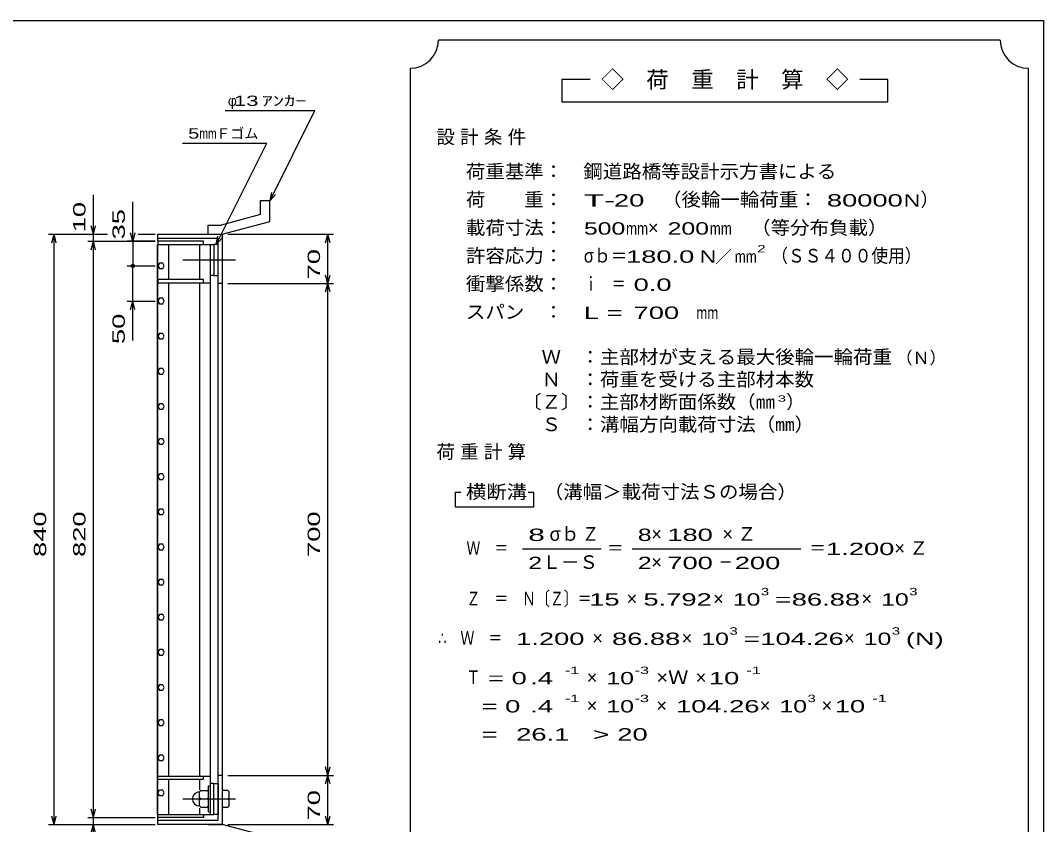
# Model space of a CAD drawing. Units: millimetres, scale not verified. Extents: x -1456 to 1385, y -1026 to 843.
# Drawn here: x -72 to 1385, y -302 to 843 of the extents above; entities that cross this region are included whole.
import ezdxf
from ezdxf.enums import TextEntityAlignment as Align

# ---------------------------------------------------------------- set-up
doc = ezdxf.new("R2010")
doc.units = ezdxf.units.MM
doc.header["$LTSCALE"] = 8
doc.linetypes.add('CHAIN', pattern=[18.5, 12, -1.5, 3.5, -1.5])
for name, color, linetype, lineweight in [('0_2', 150, 'Continuous', 25), ('16', 3, 'Continuous', 25), ('19', 6, 'Continuous', 25), ('22', 4, 'Continuous', 25), ('24', 2, 'Continuous', 25)]:
    doc.layers.add(name, color=color, linetype=linetype, lineweight=lineweight)
doc.styles.add('ベクトル', font='')
doc.styles.get('ベクトル').set_extended_font_data('ベクトル')

msp = doc.modelspace()

# ---------------------------------------------------------------- linework, layer by layer
at = {"layer": '0_2'}
for p, q in [((-1383.2, 842.8), (1384.8, 842.8)), ((1384.8, 842.8), (1384.8, -917.2))]:
    msp.add_line(p, q, dxfattribs=at)
at = {"layer": '16'}
for p, q in [((189, 528.5), (124, 528.5)), ((124, 528.5), (124, 524)), ((189, 524), (189, 528.5)), ((123.3, -287), (123.3, 524)), ((123.3, 524), (124, 524)), ((124, 524), (189, 524)), ((124, -287), (124, 524)), ((124, 524), (199, 524)), ((139.5, 474), (139.5, 524)), ((183.5, 474), (183.5, 524)), ((199, -287), (199, 524)), ((199, 524), (203.5, 524)), ((203.5, 524), (203.5, 480)), ((209.5, 524), (203.5, 524)), ((209.5, 480), (209.5, 524)), ((126.219, 497.379), (124, 493.465)), ((130.719, 497.415), (126.219, 497.379)), ((133, 493.5), (130.719, 497.415)), ((124, 493.465), (126.281, 489.585)), ((126.281, 489.585), (130.781, 489.621)), ((130.781, 489.621), (133, 493.535)), ((124, 474), (124, 469.5)), ((189, 474), (124, 474)), ((124, 469.5), (199, 469.5)), ((139.5, -232.5), (139.5, 469.5)), ((183.5, -232.5), (183.5, 469.5)), ((189, 469.5), (189, 474)), ((203.5, 480), (199, 480)), ((203.5, 480), (209.5, 480)), ((126.219, 447.379), (124, 443.465)), ((124, 443.465), (126.281, 439.585)), ((130.719, 447.415), (126.219, 447.379)), ((126.281, 439.585), (130.781, 439.621)), ((133, 443.5), (130.719, 447.415)), ((130.781, 439.621), (133, 443.535)), ((126.219, 397.379), (124, 393.465)), ((124, 393.465), (126.281, 389.585)), ((130.719, 397.415), (126.219, 397.379)), ((133, 393.5), (130.719, 397.415)), ((130.781, 389.621), (133, 393.535)), ((126.281, 389.585), (130.781, 389.621)), ((126.219, 347.379), (124, 343.465)), ((124, 343.465), (126.281, 339.585)), ((130.719, 347.415), (126.219, 347.379)), ((126.281, 339.585), (130.781, 339.621)), ((133, 343.5), (130.719, 347.415)), ((130.781, 339.621), (133, 343.535)), ((126.219, 297.379), (124, 293.465)), ((124, 293.465), (126.281, 289.585)), ((130.719, 297.415), (126.219, 297.379)), ((133, 293.5), (130.719, 297.415)), ((130.781, 289.621), (133, 293.535)), ((126.281, 289.585), (130.781, 289.621)), ((126.219, 247.379), (124, 243.465)), ((124, 243.465), (126.281, 239.585)), ((130.719, 247.415), (126.219, 247.379)), ((126.281, 239.585), (130.781, 239.621)), ((133, 243.5), (130.719, 247.415)), ((130.781, 239.621), (133, 243.535)), ((126.219, 197.379), (124, 193.465)), ((124, 193.465), (126.281, 189.585)), ((130.719, 197.415), (126.219, 197.379)), ((126.281, 189.585), (130.781, 189.621)), ((133, 193.5), (130.719, 197.415)), ((130.781, 189.621), (133, 193.535)), ((126.219, 147.379), (124, 143.465)), ((130.719, 147.415), (126.219, 147.379)), ((133, 143.5), (130.719, 147.415)), ((124, 143.465), (126.281, 139.585)), ((126.281, 139.585), (130.781, 139.621)), ((130.781, 139.621), (133, 143.535)), ((126.219, 97.379), (124, 93.465)), ((124, 93.465), (126.281, 89.585)), ((130.719, 97.415), (126.219, 97.379)), ((126.281, 89.585), (130.781, 89.621)), ((133, 93.5), (130.719, 97.415)), ((130.781, 89.621), (133, 93.535)), ((126.219, 47.379), (124, 43.465)), ((130.719, 47.415), (126.219, 47.379)), ((133, 43.5), (130.719, 47.415)), ((124, 43.465), (126.281, 39.585)), ((126.281, 39.585), (130.781, 39.621)), ((130.781, 39.621), (133, 43.535)), ((126.219, -2.621), (124, -6.535)), ((124, -6.535), (126.281, -10.415)), ((130.719, -2.585), (126.219, -2.621)), ((126.281, -10.415), (130.781, -10.379)), ((133, -6.5), (130.719, -2.585)), ((130.781, -10.379), (133, -6.465)), ((126.219, -52.621), (124, -56.535)), ((124, -56.535), (126.281, -60.415)), ((130.719, -52.585), (126.219, -52.621)), ((133, -56.5), (130.719, -52.585)), ((130.781, -60.379), (133, -56.465)), ((126.281, -60.415), (130.781, -60.379)), ((126.219, -102.621), (124, -106.535)), ((124, -106.535), (126.281, -110.415)), ((130.719, -102.585), (126.219, -102.621)), ((126.281, -110.415), (130.781, -110.379)), ((133, -106.5), (130.719, -102.585)), ((130.781, -110.379), (133, -106.465)), ((126.219, -152.621), (124, -156.535)), ((124, -156.535), (126.281, -160.415)), ((130.719, -152.585), (126.219, -152.621)), ((133, -156.5), (130.719, -152.585)), ((130.781, -160.379), (133, -156.465)), ((126.281, -160.415), (130.781, -160.379)), ((126.219, -202.621), (124, -206.535)), ((130.719, -202.585), (126.219, -202.621)), ((133, -206.5), (130.719, -202.585)), ((126.281, -210.415), (124, -206.535)), ((126.281, -210.415), (130.781, -210.379)), ((130.781, -210.379), (133, -206.465)), ((124, -237), (124, -232.5)), ((124, -232.5), (199, -232.5)), ((189, -237), (189, -232.5)), ((124, -237), (189, -237)), ((139.5, -287), (139.5, -237)), ((183.5, -252), (183.5, -237)), ((196, -283.5), (196, -246.5)), ((196, -246.5), (199, -246.5)), ((203.5, -243), (199, -243)), ((199, -283.5), (199, -246.5)), ((203.5, -287), (203.5, -243)), ((203.5, -243), (209.5, -243)), ((209.5, -243), (209.5, -287)), ((124, -256.535), (126.219, -252.621)), ((126.281, -260.415), (124, -256.535)), ((130.719, -252.585), (126.219, -252.621)), ((126.281, -260.415), (130.781, -260.379)), ((133, -256.5), (130.719, -252.585)), ((130.781, -260.379), (133, -256.465)), ((183, -255), (185, -253)), ((183, -275), (183, -255)), ((185, -253), (194, -253)), ((196, -255), (194, -253)), ((185, -265), (183, -263)), ((185, -265), (183, -267)), ((183, -275), (185, -277)), ((185, -265), (194, -265)), ((194, -265), (196, -263)), ((196, -267), (194, -265)), ((194, -277), (196, -275)), ((123.3, -287), (124, -287)), ((124, -287), (189, -287)), ((124, -291.5), (124, -287)), ((124, -287), (199, -287)), ((183.5, -287), (183.5, -278)), ((185, -277), (194, -277)), ((189, -287), (189, -291.5)), ((196, -283.5), (199, -283.5)), ((199, -287), (203.5, -287)), ((209.5, -287), (203.5, -287)), ((189, -291.5), (124, -291.5))]:
    msp.add_line(p, q, dxfattribs=at)
at = {"layer": '16', "linetype": 'CHAIN'}
for p, q in [((159.4, 502), (234.4, 502)), ((159.4, -265), (234.4, -265))]:
    msp.add_line(p, q, dxfattribs=at)
at = {"layer": '16'}
msp.add_arc((183, -265), 10, 90, 270, dxfattribs=at)
at = {"layer": '19'}
for p, q in [((270.11, 586.62), (283.11, 586.62)), ((270.11, 566.6), (270.11, 586.62)), ((283.11, 556.62), (283.11, 586.62)), ((270.11, 566.6), (213.78, 551.51)), ((215.5, 538.5), (283.11, 556.62)), ((195.49, 551.51), (213.78, 551.51)), ((195.49, 538.51), (195.49, 551.51)), ((124, 528.5), (124, 538.5)), ((124, 538.5), (215.5, 538.5)), ((209.5, 532.5), (124, 532.5)), ((195.5, 538.5), (215.5, 538.5)), ((209.5, -295.5), (209.5, 532.5)), ((215.5, 538.5), (215.5, -301.5)), ((215.5, 468.5), (209.5, 468.5)), ((215.5, -231.5), (209.5, -231.5)), ((223.5, -253), (215.5, -253)), ((215.5, -253), (215.5, -277)), ((225.5, -255), (223.5, -253)), ((225.5, -275), (225.5, -255)), ((215.5, -265), (223.5, -265)), ((225.5, -263), (223.5, -265)), ((223.5, -265), (225.5, -267)), ((223.5, -277), (225.5, -275)), ((215.5, -277), (223.5, -277)), ((124, -301.5), (124, -291.5)), ((124, -295.5), (209.5, -295.5)), ((215.5, -301.5), (124, -301.5)), ((195.5, -301.5), (215.5, -301.5)), ((283.11, -319.62), (215.5, -301.5))]:
    msp.add_line(p, q, dxfattribs=at)
at = {"layer": '22'}
for p, q in [((219.5, 714.5), (347.5, 714.5)), ((283.5, 586.5), (347.5, 714.5)), ((159, 668), (279, 668)), ((207, 524), (279, 668)), ((283.5, 586.5), (285.9, 598.18)), ((32, 538.5), (32, 594.5)), ((88, 528.5), (88, 584.5)), ((283.5, 586.5), (291.5, 595.3)), ((32, 538.5), (28.8, 550.5)), ((32, 538.5), (35.2, 550.5)), ((88, 528.5), (84.8, 540.5)), ((91.2, 540.5), (88, 528.5)), ((-32, 538.5), (52, 538.5)), ((-27.2, 526.5), (-24, 538.5)), ((-20.8, 526.5), (-24, 538.5)), ((-24, -301.5), (-24, 538.5)), ((24, 538.5), (52, 538.5)), ((24, 528.5), (120, 528.5)), ((28.8, 516.5), (32, 528.5)), ((32, 528.5), (32, 538.5)), ((35.2, 516.5), (32, 528.5)), ((32, -291.5), (32, 528.5)), ((120, 528.5), (80, 528.5)), ((88, 528.5), (88, 493.5)), ((96, 538.5), (120, 538.5)), ((96, 538.5), (120, 538.5)), ((207, 524), (209.4, 535.68)), ((207, 524), (215, 532.8)), ((223.5, 538.5), (373.9, 538.5)), ((362.7, 526.5), (365.9, 538.5)), ((369.1, 526.5), (365.9, 538.5)), ((365.9, 468.5), (365.9, 538.5)), ((80, 493.5), (120, 493.5)), ((88, 443.5), (88, 493.5)), ((223.5, 468.5), (373.9, 468.5)), ((365.9, 468.5), (362.7, 480.5)), ((362.7, 456.5), (365.9, 468.5)), ((365.9, 468.5), (369.1, 480.5)), ((369.1, 456.5), (365.9, 468.5)), ((365.9, -231.5), (365.9, 468.5)), ((80, 443.5), (120, 443.5)), ((84.8, 431.5), (88, 443.5)), ((91.2, 431.5), (88, 443.5)), ((88, 387.5), (88, 443.5)), ((223.5, -231.5), (373.9, -231.5)), ((365.9, -231.5), (362.7, -219.5)), ((362.7, -243.5), (365.9, -231.5)), ((365.9, -231.5), (369.1, -219.5)), ((369.1, -243.5), (365.9, -231.5)), ((365.9, -301.5), (365.9, -231.5)), ((-24, -301.5), (-27.2, -289.5)), ((-24, -301.5), (-20.8, -289.5)), ((32, -291.5), (28.8, -279.5)), ((32, -291.5), (35.2, -279.5)), ((365.9, -301.5), (362.7, -289.5)), ((365.9, -301.5), (369.1, -289.5)), ((-32, -301.5), (120, -301.5)), ((24, -291.5), (120, -291.5)), ((24, -301.5), (120, -301.5)), ((28.8, -313.5), (32, -301.5)), ((32, -301.5), (32, -291.5)), ((35.2, -313.5), (32, -301.5)), ((32, -357.5), (32, -301.5)), ((223.5, -301.5), (373.9, -301.5))]:
    msp.add_line(p, q, dxfattribs=at)
msp.add_circle((88, 493.5), 2.4, dxfattribs=at)
at = {"layer": '24', "color": 4}
for p, q in [((1323.2, 814.8), (523.2, 814.8)), ((483.2, 774.8), (483.2, -465.2)), ((1363.2, -465.2), (1363.2, 774.8)), ((739.2, 758.8), (699.2, 758.8)), ((699.2, 758.8), (699.2, 726.8)), ((1163.2, 758.8), (1123.2, 758.8)), ((1163.2, 726.8), (1163.2, 758.8)), ((699.2, 726.8), (1163.2, 726.8)), ((555.2, 170.8), (547.2, 170.8)), ((547.2, 170.8), (547.2, 150.8)), ((659.2, 170.8), (651.2, 170.8)), ((659.2, 150.8), (659.2, 170.8)), ((547.2, 150.8), (659.2, 150.8)), ((643.2, 90.8), (755.2, 90.8)), ((799.2, 90.8), (1039.2, 90.8))]:
    msp.add_line(p, q, dxfattribs=at)
for centre, start, end in [((483.2, 814.8), 270, 0), ((1363.2, 814.8), 180, 270)]:
    msp.add_arc(centre, 40, start, end, dxfattribs=at)

# ---------------------------------------------------------------- texts
at = {"layer": '22', "color": 2, "style": 'ベクトル'}
for s, p in [('φ', (223.5, 728.5)), ('Ｆゴム', (207, 682))]:
    msp.add_text(s, height=14.66, dxfattribs=at).set_placement(p, align=Align.MIDDLE_LEFT)
for s, width, p in [(' 13 ', 1.6, (223.5, 728.5)), ('ｱﾝｶｰ', 1.6, (271.5, 728.5)), ('5', 1.45, (167, 682)), ('mm', 0.75, (183, 682))]:
    msp.add_text(s, height=14.66, dxfattribs=dict(at, width=width)).set_placement(p, align=Align.MIDDLE_LEFT)
at = {"layer": '22', "color": 2, "style": 'ベクトル', "width": 1.65}
for s, p in [(' 10 ', (12, 530.5)), (' 35 ', (68, 520.5)), (' 70 ', (345.9, 463.5)), (' 50 ', (68, 371.5)), (' 840 ', (-44, 68.5)), (' 820 ', (12, 68.5)), (' 700 ', (345.9, 68.5)), (' 70 ', (345.9, -306.5))]:
    msp.add_text(s, height=17.6, rotation=90, dxfattribs=at).set_placement(p, align=Align.MIDDLE_LEFT)
at = {"layer": '24', "style": 'ベクトル'}
for s, height, p in [('◇\u3000荷\u3000重\u3000計\u3000算\u3000◇', 23.46, (755.2, 758.8)), ('）', 19.35, (1209.6, 588)), ('×', 19.35, (821.6, 548)), ('／', 17.6, (917.2, 506.8)), ('（Ｎ）', 17.6, (1174.4, 362.8)), ('）', 19.35, (1018.4, 300)), ('σｂ', 19.35, (681.6, 112)), ('×', 19.35, (826.4, 112)), ('Ｌ－Ｓ', 19.35, (671.2, 72)), ('×', 19.35, (826.4, 72)), ('×', 19.35, (791.2, 20)), ('×', 19.35, (914.4, 20)), ('×', 19.35, (1125.6, 20)), ('×', 19.35, (742.4, -36)), ('×', 19.35, (869.6, -36)), ('×', 19.35, (1100.8, -36)), ('×', 19.35, (734.4, -92)), ('×', 19.35, (889.6, -92)), ('×', 19.35, (734.4, -132)), ('×', 19.35, (833.6, -132)), ('×', 19.35, (980.8, -132)), ('×', 19.35, (1068.8, -132))]:
    msp.add_text(s, height=height, dxfattribs=at).set_placement(p, align=Align.MIDDLE_LEFT)
for s, height, width, p in [('荷重基準：\u3000', 19.35, 1.05, (562.4, 628)), ('鋼道路橋等設計示方書による', 19.35, 1.05, (729.6, 628)), ('荷\u3000\u3000重：\u3000', 19.35, 1.05, (562.4, 588)), ('（後輪一輪荷重：', 19.35, 1.05, (841.6, 588)), ('T-', 17.6, 2, (730.4, 586.8)), (' 20 ', 17.6, 1.65, (762.4, 586.8)), (' 80000', 17.6, 1.65, (1065.6, 586.8)), ('N', 17.6, 1.4, (1185.6, 586.8)), ('載荷寸法：\u3000', 19.35, 1.05, (562.4, 548)), ('500', 17.6, 1.5, (730.4, 546.8)), ('200', 17.6, 1.5, (849.6, 546.8)), ('\u3000（等分布負載）', 19.35, 1.05, (940.8, 548)), ('mm', 17.6, 0.8, (790.4, 546.8)), ('mm', 17.6, 0.8, (909.6, 546.8)), ('許容応力：\u3000', 19.35, 1.05, (562.4, 508)), ('σｂ＝', 19.35, 0.9, (730.4, 508)), ('180.0', 17.6, 1.65, (790.4, 506.8)), ('N', 17.6, 1.4, (895.2, 506.8)), ('mm', 17.6, 0.8, (945.2, 506.8)), ('2', 10.56, 1.5, (977.2, 518)), ('（ＳＳ４００使用）', 19.35, 0.9, (997.2, 508)), ('衝撃係数：\u3000', 19.35, 1.05, (562.4, 468)), ('ｉ\u3000＝', 19.35, 0.75, (730.4, 468)), (' 0.0', 17.6, 1.65, (790.4, 466.8)), ('スパン\u3000：\u3000', 19.35, 1.05, (562.4, 428)), ('L =', 17.6, 1.65, (730.4, 426.8)), (' 700 ', 17.6, 1.65, (790.4, 426.8)), ('mm', 17.6, 0.8, (890.4, 426.8)), ('\u3000Ｗ\u3000：主部材が支える最大後輪一輪荷重', 19.35, 1.05, (642.4, 364)), ('\u3000Ｎ\u3000：荷重を受ける主部材本数', 19.35, 1.05, (642.4, 332)), ('〔Ｚ〕：主部材断面係数（㎜', 19.35, 1.05, (642.4, 300)), ('3', 8.798, 1.8, (1006.4, 304.8)), ('\u3000Ｓ\u3000：溝幅方向載荷寸法（㎜）', 19.35, 1.05, (642.4, 268)), ('横断溝', 19.35, 1.1, (562.4, 172)), ('\u3000（溝幅＞載荷寸法Ｓの場合）', 19.35, 1.05, (645.6, 172)), ('8', 17.6, 1.8, (651.2, 110.8)), ('Ｚ', 19.35, 0.9, (728, 112)), ('8', 17.6, 1.5, (807.2, 110.8)), (' 180 ', 17.6, 1.65, (838.4, 110.8)), ('Ｗ\u3000＝', 19.35, 0.75, (563.2, 92)), ('＝', 19.35, 0.9, (763.2, 92)), ('＝', 19.35, 0.9, (1051.2, 92)), ('1.200', 17.6, 1.65, (1075.2, 90.8)), ('2', 17.6, 1.5, (651.2, 70.8)), ('2', 17.6, 1.5, (807.2, 70.8)), (' 700 ', 17.6, 1.65, (838.4, 70.8)), ('－', 19.35, 0.75, (922.4, 72)), (' 200 ', 17.6, 1.65, (934.4, 70.8)), ('Ｚ\u3000＝\u3000Ｎ〔Ｚ〕＝', 19.35, 0.75, (563.2, 20)), ('3', 10.56, 1.5, (982.4, 30)), ('3', 10.56, 1.5, (1193.6, 30)), (' 15 ', 17.6, 1.65, (727.2, 18.8)), ('5.792', 17.6, 1.65, (815.2, 18.8)), ('10', 17.6, 1.5, (942.4, 18.8)), ('=', 17.6, 1.7, (1002.4, 18.8)), ('86.88', 17.6, 1.65, (1026.4, 18.8)), ('10', 17.6, 1.5, (1153.6, 18.8)), ('∴\u3000Ｗ\u3000＝', 19.35, 0.75, (523.2, -36)), (' 1.200', 17.6, 1.65, (623.2, -37.2)), ('86.88', 17.6, 1.65, (770.4, -37.2)), ('10', 17.6, 1.5, (897.6, -37.2)), ('3', 10.56, 1.5, (937.6, -26)), ('104.26', 17.6, 1.65, (981.6, -37.2)), ('10', 17.6, 1.5, (1128.8, -37.2)), ('3', 10.56, 1.5, (1168.8, -26)), ('(N)', 17.6, 1.65, (1188.8, -37.2)), ('=', 17.6, 1.7, (957.6, -37.2)), ('Ｔ', 19.35, 0.75, (563.2, -92)), (' = 0', 17.6, 1.65, (583.2, -93.2)), (' .4 ', 17.6, 1.65, (643.2, -93.2)), ('-1', 10.56, 1.65, (703.2, -82)), ('10', 17.6, 1.5, (762.4, -93.2)), ('-3', 10.56, 1.65, (802.4, -82)), ('×Ｗ', 19.35, 1.1, (833.6, -92)), (' 10 ', 17.6, 1.65, (897.6, -93.2)), ('-1', 10.56, 1.65, (961.6, -82)), ('  = 0', 17.6, 1.65, (563.2, -133.2)), (' .4 ', 17.6, 1.65, (643.2, -133.2)), ('-1', 10.56, 1.65, (703.2, -122)), ('10', 17.6, 1.5, (762.4, -133.2)), ('-3', 10.56, 1.65, (802.4, -122)), ('104.26', 17.6, 1.65, (861.6, -133.2)), ('10', 17.6, 1.5, (1008.8, -133.2)), ('3', 10.56, 1.5, (1048.8, -122)), (' 10 ', 17.6, 1.65, (1076.8, -133.2)), ('-1', 10.56, 1.65, (1140.8, -122)), ('  =', 17.6, 1.65, (563.2, -173.2)), (' 26.1', 17.6, 1.65, (623.2, -173.2)), ('>', 17.6, 1.7, (743.2, -173.2)), (' 20 ', 17.6, 1.65, (767.2, -173.2))]:
    msp.add_text(s, height=height, dxfattribs=dict(at, width=width)).set_placement(p, align=Align.MIDDLE_LEFT)
at = {"layer": '24', "char_height": 19.35, "attachment_point": 4, "style": 'ベクトル'}
for s, insert in [('\\T1.28;設計条件', (520.4, 676)), ('\\T1.28;荷重計算', (520.4, 228)), ('\\T1.42;×Ｚ', (927.6, 112)), ('\\T1.42;×Ｚ', (1172.4, 92))]:
    msp.add_mtext(s, dxfattribs=dict(at, insert=insert))

doc.saveas('drawing.dxf')
